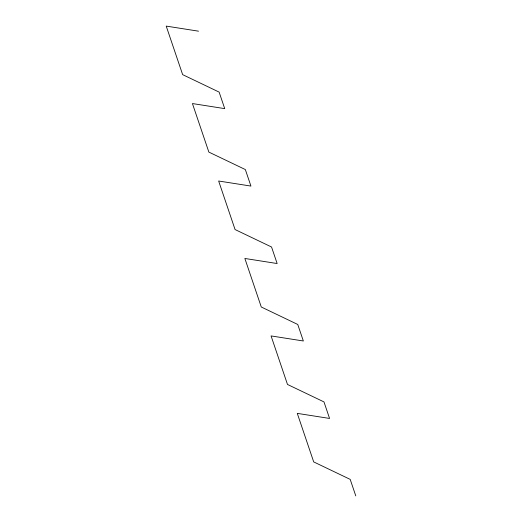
<?xml version="1.0" encoding="UTF-8"?>
<svg xmlns="http://www.w3.org/2000/svg" width="522" height="522" viewBox="0 0 522 522"><rect width="100%" height="100%" fill="white"/><g stroke="black" fill="none" stroke-linecap="round" stroke-linejoin="round"><path stroke-width="0.78" d="M198.51 31.176L166.218 26.1L182.648 74.639L219.129 92.107L224.721 108.628L192.429 103.552L208.859 152.091L245.34 169.559L250.932 186.08L218.646 181.01L235.07 229.549L271.551 247.01L277.143 263.538L244.857 258.462L261.281 307.001L297.762 324.469L303.354 340.99L271.068 335.92L287.491 384.453L323.979 401.92L329.571 418.448L297.279 413.372L313.702 461.911L350.19 479.379L355.782 495.9"/></g></svg>
